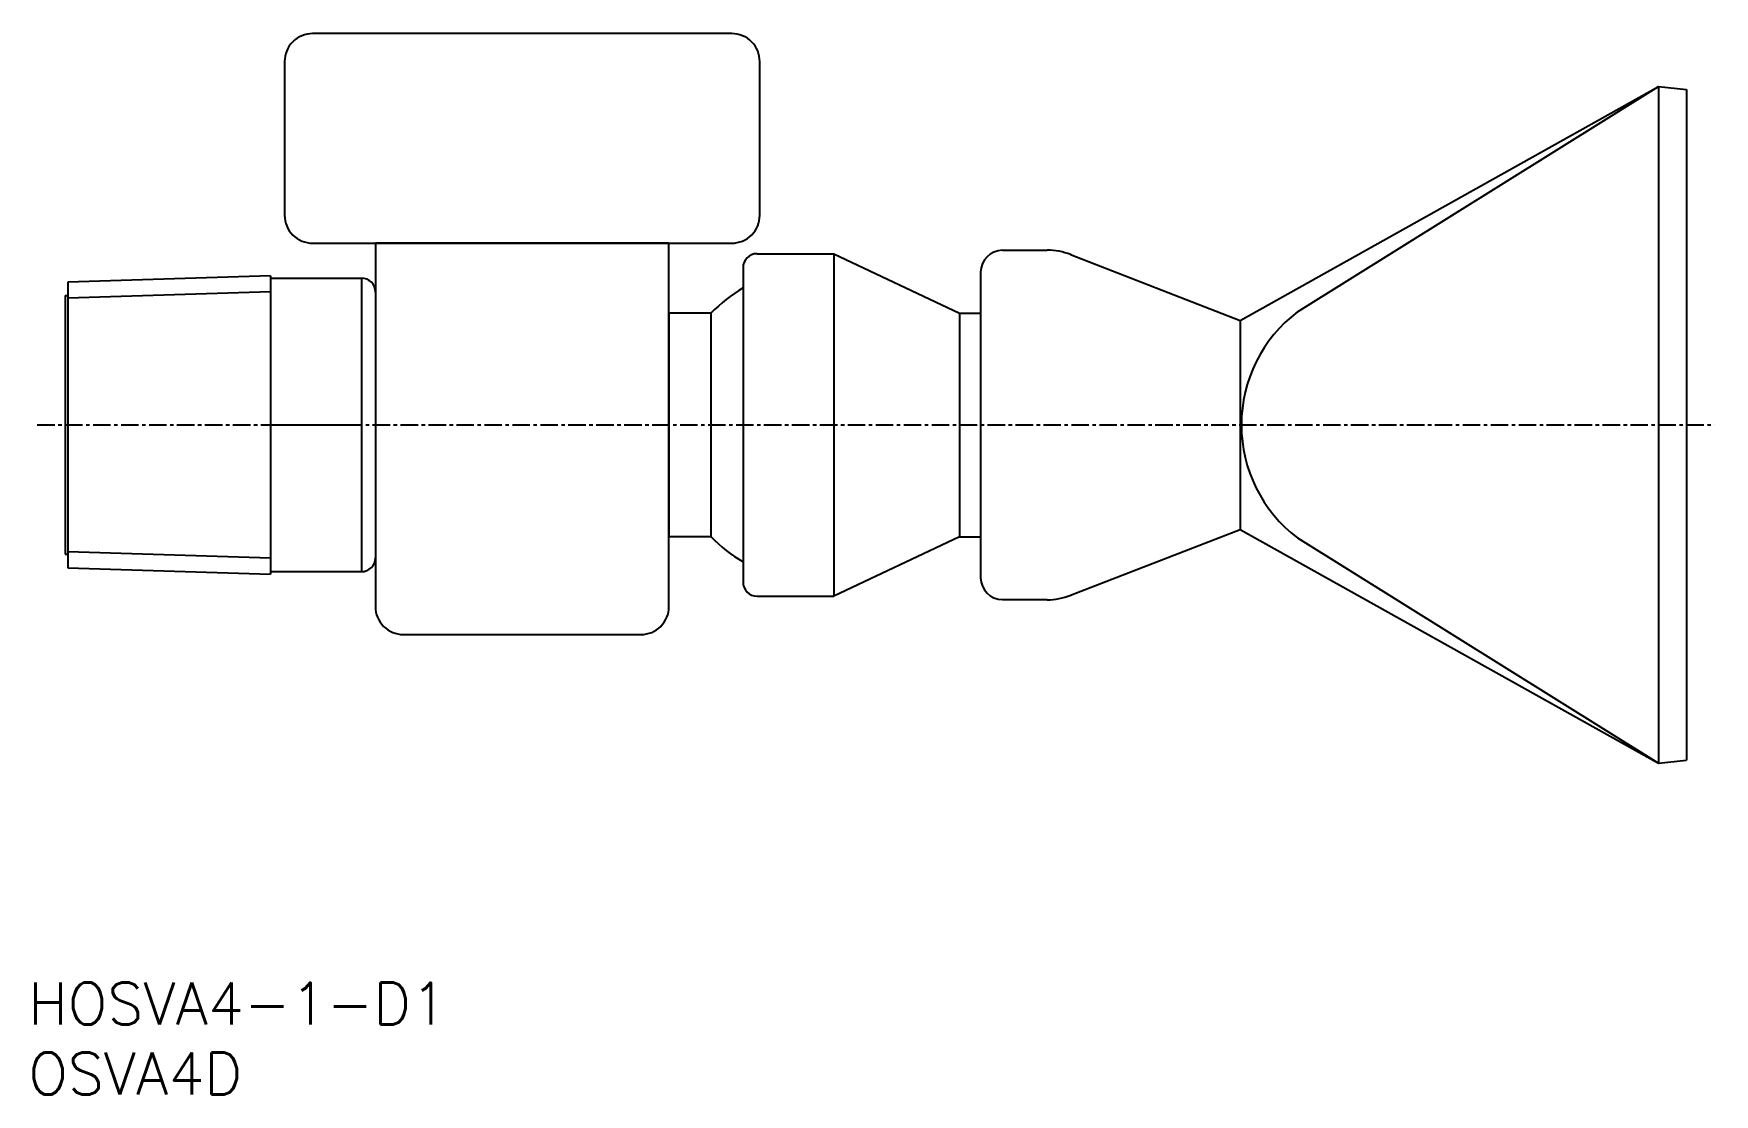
# Model space of a CAD drawing. Extents: x 69 to 190, y 60 to 136.
import ezdxf
from ezdxf.enums import TextEntityAlignment as Align

# ---------------------------------------------------------------- set-up
doc = ezdxf.new("R2010")
doc.units = 0
doc.linetypes.add('CENTER', pattern=[2, 1.25, -0.25, 0.25, -0.25])
doc.layers.get('0').update_dxf_attribs({"linetype": 'CONTINUOUS'})
doc.layers.add('CENTER', color=1, linetype='CENTER')
doc.styles.get("Standard").update_dxf_attribs({"font": 'txt.shx', "bigfont": 'extfont.shx'})

msp = doc.modelspace()

# ---------------------------------------------------------------- linework, layer by layer
at = {"color": 7, "linetype": 'CONTINUOUS'}
for p, q in [((155.58, 115.28), (185.52, 132.01)), ((159.7, 115.89), (185.52, 132.01)), ((185.52, 132.01), (187.52, 131.81)), ((185.52, 132.01), (185.52, 83.6)), ((187.52, 131.81), (187.52, 83.81)), ((138.58, 120.31), (141.77, 120.31)), ((121.02, 120.06), (126.52, 120.06)), ((126.52, 120.06), (135.52, 115.81)), ((126.52, 120.06), (126.52, 95.56)), ((143.46, 119.99), (155.58, 115.28)), ((86.22, 118.48), (71.72, 118.03)), ((71.72, 118.03), (71.72, 97.58)), ((86.22, 118.48), (86.22, 97.13)), ((86.22, 118.31), (92.72, 118.31)), ((86.22, 118.28), (86.22, 97.33)), ((86.22, 118.21), (86.22, 97.41)), ((92.72, 118.31), (92.72, 97.31)), ((120.02, 119.06), (120.02, 96.56)), ((137.02, 118.74), (137.02, 96.87)), ((137.02, 118.74), (137.02, 96.87)), ((137.02, 118.74), (137.02, 96.87)), ((137.02, 118.74), (137.02, 96.87)), ((137.02, 118.74), (137.02, 96.87)), ((137.02, 118.74), (137.02, 96.87)), ((137.02, 118.74), (137.02, 96.87)), ((71.52, 117.06), (71.52, 98.56)), ((71.52, 117.06), (71.72, 117.06)), ((93.72, 117.31), (93.72, 98.31)), ((120.02, 117.37), (120.02, 98.24)), ((114.72, 115.81), (114.72, 99.81)), ((117.72, 115.81), (114.72, 115.81)), ((117.72, 115.81), (117.72, 99.81)), ((135.52, 115.81), (137.02, 115.81)), ((135.52, 115.81), (135.52, 99.81)), ((155.58, 115.28), (155.58, 100.33)), ((86.22, 107.81), (92.72, 107.81)), ((143.46, 95.62), (155.58, 100.33)), ((155.58, 100.33), (185.52, 83.6)), ((117.72, 99.81), (114.72, 99.81)), ((135.52, 99.81), (126.52, 95.56)), ((135.52, 99.81), (137.02, 99.81)), ((159.7, 99.72), (185.52, 83.6)), ((71.52, 98.56), (71.72, 98.56)), ((71.72, 97.58), (86.22, 97.13)), ((86.22, 97.31), (92.72, 97.31)), ((121.02, 95.56), (126.52, 95.56)), ((138.58, 95.31), (141.77, 95.31)), ((185.52, 83.6), (187.52, 83.81))]:
    msp.add_line(p, q, dxfattribs=at)
at = {"color": 3, "linetype": 'CONTINUOUS'}
for p, q in [((86.22, 117.32), (71.72, 116.87)), ((71.72, 98.75), (86.22, 98.29))]:
    msp.add_line(p, q, dxfattribs=at)
at = {"color": 7, "linetype": 'CONTINUOUS'}
for points in [[(89.22, 120.81), (119.22, 120.81, 0.414214), (121.22, 122.81), (121.22, 133.81, 0.414214), (119.22, 135.81), (89.22, 135.81, 0.414214), (87.22, 133.81), (87.22, 122.81, 0.414214)], [(95.72, 92.81), (112.72, 92.81, 0.414214), (114.72, 94.81), (114.72, 120.81), (93.72, 120.81), (93.72, 94.81, 0.414214)]]:
    msp.add_lwpolyline(points, format="xyb", close=True, dxfattribs=at)
for centre, radius, start, end in [((138.58, 118.74), 1.56, 90, 180), ((141.77, 115.62), 4.69, 68.7832, 90), ((121.02, 119.06), 1, 90, 180), ((92.72, 117.31), 1, 0, 90), ((125.88, 107.81), 11.42, 120.8328, 135.5503), ((165.84, 107.81), 10.16, 127.2093, 232.7907), ((125.88, 107.81), 11.42, 224.4497, 239.1672), ((92.72, 98.31), 1, 270, 0), ((121.02, 96.56), 1, 180, 270), ((138.58, 96.87), 1.56, 180, 270), ((141.77, 99.99), 4.69, 270, 291.2168), ((141.77, 99.99), 4.69, 270, 291.2168)]:
    msp.add_arc(centre, radius, start, end, dxfattribs=at)
at = {"layer": 'CENTER', "color": 1, "linetype": 'CENTER'}
msp.add_line((69.52, 107.81), (189.52, 107.81), dxfattribs=at)

# ---------------------------------------------------------------- texts
at = {"color": 7, "linetype": 'CONTINUOUS'}
for s, p in [('HOSVA4-1-D1', (68.88, 66.41)), ('OSVA4D', (68.88, 61.41))]:
    msp.add_text(s, height=3, dxfattribs=at).set_placement(p, align=Align.MIDDLE_LEFT)

doc.saveas('drawing.dxf')
